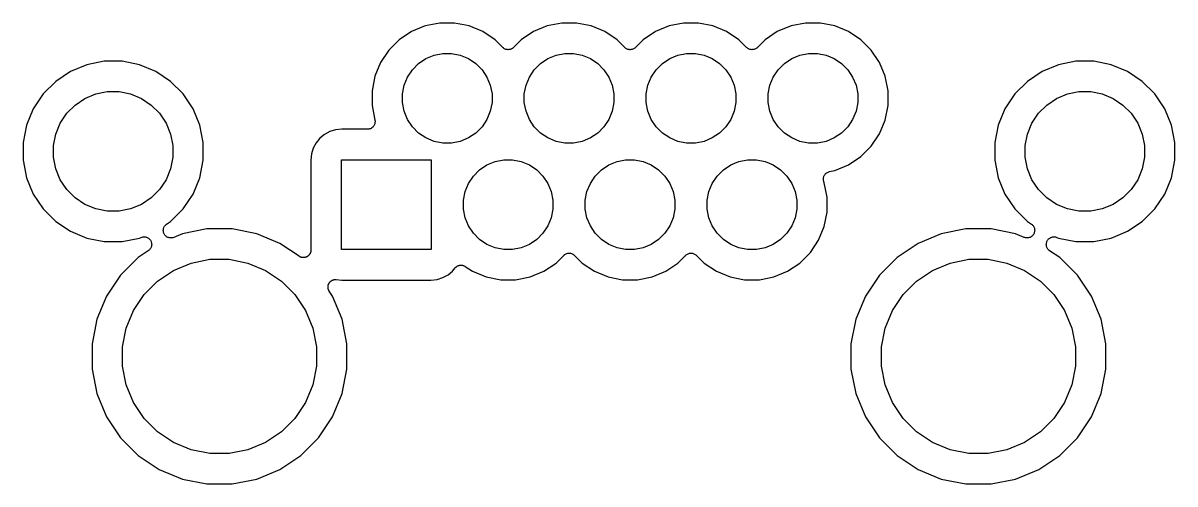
# Model space of a CAD drawing. Extents: x 1.72 to 9.76, y -6.3 to -1.2.
# Drawn here: x 7.494 to 8.253, y -3.399 to -3.096 of the extents above; entities that cross this region are included whole.
import ezdxf

# ---------------------------------------------------------------- set-up
doc = ezdxf.new("R2010")
doc.units = 0
doc.header["$MEASUREMENT"] = 0
doc.layers.add('BLACK', color=7, linetype='CONTINUOUS')

msp = doc.modelspace()

# ---------------------------------------------------------------- linework, layer by layer
at = {"layer": 'BLACK', "linetype": 'CONTINUOUS'}
for p, q in [((7.76868, -3.09559), (7.75911, -3.0975)), ((7.77844, -3.09559), (7.76868, -3.09559)), ((7.788, -3.0975), (7.77844, -3.09559)), ((7.84899, -3.09559), (7.83943, -3.0975)), ((7.85875, -3.09559), (7.84899, -3.09559)), ((7.86832, -3.0975), (7.85875, -3.09559)), ((7.92931, -3.09559), (7.91974, -3.0975)), ((7.93907, -3.09559), (7.92931, -3.09559)), ((7.94863, -3.0975), (7.93907, -3.09559)), ((8.00962, -3.09559), (8.00006, -3.0975)), ((8.01938, -3.09559), (8.00962, -3.09559)), ((8.02895, -3.0975), (8.01938, -3.09559)), ((7.7501, -3.10123), (7.74199, -3.10665)), ((7.75911, -3.0975), (7.7501, -3.10123)), ((7.79702, -3.10123), (7.788, -3.0975)), ((7.80513, -3.10665), (7.79702, -3.10123)), ((7.83041, -3.10123), (7.8223, -3.10665)), ((7.83943, -3.0975), (7.83041, -3.10123)), ((7.87733, -3.10123), (7.86832, -3.0975)), ((7.88544, -3.10665), (7.87733, -3.10123)), ((7.91073, -3.10123), (7.90262, -3.10665)), ((7.91974, -3.0975), (7.91073, -3.10123)), ((7.95765, -3.10123), (7.94863, -3.0975)), ((7.96576, -3.10665), (7.95765, -3.10123)), ((7.99104, -3.10123), (7.98293, -3.10665)), ((8.00006, -3.0975), (7.99104, -3.10123)), ((8.03796, -3.10123), (8.02895, -3.0975)), ((8.04607, -3.10665), (8.03796, -3.10123)), ((7.74199, -3.10665), (7.73509, -3.11355)), ((7.81018, -3.1117), (7.80513, -3.10665)), ((7.8223, -3.10665), (7.81725, -3.1117)), ((7.89049, -3.1117), (7.88544, -3.10665)), ((7.90262, -3.10665), (7.89757, -3.1117)), ((7.97081, -3.1117), (7.96576, -3.10665)), ((7.98293, -3.10665), (7.97788, -3.1117)), ((8.05297, -3.11355), (8.04607, -3.10665)), ((7.73509, -3.11355), (7.72967, -3.12166)), ((7.75473, -3.12219), (7.75957, -3.11895)), ((7.75957, -3.11895), (7.76494, -3.11673)), ((7.76494, -3.11673), (7.77065, -3.11559)), ((7.77065, -3.11559), (7.77647, -3.11559)), ((7.77647, -3.11559), (7.78217, -3.11673)), ((7.78217, -3.11673), (7.78754, -3.11895)), ((7.78754, -3.11895), (7.79238, -3.12219)), ((7.81054, -3.112), (7.81018, -3.1117)), ((7.8109, -3.1123), (7.81054, -3.112)), ((7.81092, -3.11231), (7.8109, -3.1123)), ((7.81093, -3.11232), (7.81092, -3.11231)), ((7.81135, -3.11254), (7.81093, -3.11232)), ((7.81176, -3.11277), (7.81135, -3.11254)), ((7.81178, -3.11277), (7.81176, -3.11277)), ((7.81179, -3.11278), (7.81178, -3.11277)), ((7.81224, -3.11292), (7.81179, -3.11278)), ((7.81269, -3.11306), (7.81224, -3.11292)), ((7.81271, -3.11306), (7.81269, -3.11306)), ((7.81273, -3.11307), (7.81271, -3.11306)), ((7.81319, -3.11311), (7.81273, -3.11307)), ((7.81366, -3.11316), (7.81319, -3.11311)), ((7.81368, -3.11316), (7.81366, -3.11316)), ((7.8137, -3.11317), (7.81368, -3.11316)), ((7.81416, -3.11312), (7.8137, -3.11317)), ((7.81463, -3.11308), (7.81416, -3.11312)), ((7.81465, -3.11307), (7.81463, -3.11308)), ((7.81467, -3.11307), (7.81465, -3.11307)), ((7.81512, -3.11294), (7.81467, -3.11307)), ((7.81557, -3.11281), (7.81512, -3.11294)), ((7.81559, -3.1128), (7.81557, -3.11281)), ((7.8156, -3.11279), (7.81559, -3.1128)), ((7.81602, -3.11258), (7.8156, -3.11279)), ((7.81644, -3.11236), (7.81602, -3.11258)), ((7.81645, -3.11235), (7.81644, -3.11236)), ((7.81647, -3.11234), (7.81645, -3.11235)), ((7.81683, -3.11205), (7.81647, -3.11234)), ((7.8172, -3.11175), (7.81683, -3.11205)), ((7.81723, -3.11173), (7.8172, -3.11175)), ((7.81725, -3.1117), (7.81723, -3.11172)), ((7.81723, -3.11172), (7.81723, -3.11173)), ((7.81723, -3.11173), (7.81723, -3.11173)), ((7.83505, -3.12219), (7.83989, -3.11895)), ((7.83989, -3.11895), (7.84526, -3.11673)), ((7.84526, -3.11673), (7.85096, -3.11559)), ((7.85096, -3.11559), (7.85678, -3.11559)), ((7.85678, -3.11559), (7.86249, -3.11673)), ((7.86249, -3.11673), (7.86786, -3.11895)), ((7.86786, -3.11895), (7.8727, -3.12219)), ((7.89086, -3.112), (7.89049, -3.1117)), ((7.89122, -3.1123), (7.89086, -3.112)), ((7.89123, -3.11231), (7.89122, -3.1123)), ((7.89125, -3.11232), (7.89123, -3.11231)), ((7.89166, -3.11254), (7.89125, -3.11232)), ((7.89208, -3.11277), (7.89166, -3.11254)), ((7.89209, -3.11277), (7.89208, -3.11277)), ((7.89211, -3.11278), (7.89209, -3.11277)), ((7.89256, -3.11292), (7.89211, -3.11278)), ((7.89301, -3.11306), (7.89256, -3.11292)), ((7.89302, -3.11306), (7.89301, -3.11306)), ((7.89304, -3.11307), (7.89302, -3.11306)), ((7.89351, -3.11311), (7.89304, -3.11307)), ((7.89398, -3.11316), (7.89351, -3.11311)), ((7.894, -3.11316), (7.89398, -3.11316)), ((7.89401, -3.11317), (7.894, -3.11316)), ((7.89448, -3.11312), (7.89401, -3.11317)), ((7.89495, -3.11308), (7.89448, -3.11312)), ((7.89497, -3.11307), (7.89495, -3.11308)), ((7.89498, -3.11307), (7.89497, -3.11307)), ((7.89543, -3.11294), (7.89498, -3.11307)), ((7.89589, -3.11281), (7.89543, -3.11294)), ((7.8959, -3.1128), (7.89589, -3.11281)), ((7.89592, -3.11279), (7.8959, -3.1128)), ((7.89633, -3.11258), (7.89592, -3.11279)), ((7.89675, -3.11236), (7.89633, -3.11258)), ((7.89677, -3.11235), (7.89675, -3.11236)), ((7.89678, -3.11234), (7.89677, -3.11235)), ((7.89715, -3.11205), (7.89678, -3.11234)), ((7.89752, -3.11175), (7.89715, -3.11205)), ((7.89754, -3.11173), (7.89752, -3.11175)), ((7.89757, -3.1117), (7.89754, -3.11172)), ((7.89754, -3.11172), (7.89754, -3.11173)), ((7.89754, -3.11173), (7.89754, -3.11173)), ((7.91536, -3.12219), (7.9202, -3.11895)), ((7.9202, -3.11895), (7.92557, -3.11673)), ((7.92557, -3.11673), (7.93128, -3.11559)), ((7.93128, -3.11559), (7.9371, -3.11559)), ((7.9371, -3.11559), (7.9428, -3.11673)), ((7.9428, -3.11673), (7.94817, -3.11895)), ((7.94817, -3.11895), (7.95301, -3.12219)), ((7.97117, -3.112), (7.97081, -3.1117)), ((7.97153, -3.1123), (7.97117, -3.112)), ((7.97155, -3.11231), (7.97153, -3.1123)), ((7.97156, -3.11232), (7.97155, -3.11231)), ((7.97198, -3.11254), (7.97156, -3.11232)), ((7.97239, -3.11277), (7.97198, -3.11254)), ((7.97241, -3.11277), (7.97239, -3.11277)), ((7.97242, -3.11278), (7.97241, -3.11277)), ((7.97287, -3.11292), (7.97242, -3.11278)), ((7.97332, -3.11306), (7.97287, -3.11292)), ((7.97334, -3.11306), (7.97332, -3.11306)), ((7.97336, -3.11307), (7.97334, -3.11306)), ((7.97382, -3.11311), (7.97336, -3.11307)), ((7.97429, -3.11316), (7.97382, -3.11311)), ((7.97431, -3.11316), (7.97429, -3.11316)), ((7.97433, -3.11317), (7.97431, -3.11316)), ((7.97479, -3.11312), (7.97433, -3.11317)), ((7.97526, -3.11308), (7.97479, -3.11312)), ((7.97528, -3.11307), (7.97526, -3.11308)), ((7.9753, -3.11307), (7.97528, -3.11307)), ((7.97575, -3.11294), (7.9753, -3.11307)), ((7.9762, -3.11281), (7.97575, -3.11294)), ((7.97622, -3.1128), (7.9762, -3.11281)), ((7.97623, -3.11279), (7.97622, -3.1128)), ((7.97665, -3.11258), (7.97623, -3.11279)), ((7.97707, -3.11236), (7.97665, -3.11258)), ((7.97708, -3.11235), (7.97707, -3.11236)), ((7.9771, -3.11234), (7.97708, -3.11235)), ((7.97746, -3.11205), (7.9771, -3.11234)), ((7.97783, -3.11175), (7.97746, -3.11205)), ((7.97785, -3.11173), (7.97783, -3.11175)), ((7.97786, -3.11173), (7.97785, -3.11173)), ((7.97788, -3.1117), (7.97786, -3.11172)), ((7.97786, -3.11172), (7.97786, -3.11173)), ((7.99568, -3.12219), (8.00052, -3.11895)), ((8.00052, -3.11895), (8.00589, -3.11673)), ((8.00589, -3.11673), (8.01159, -3.11559)), ((8.01159, -3.11559), (8.01741, -3.11559)), ((8.01741, -3.11559), (8.02312, -3.11673)), ((8.02312, -3.11673), (8.02849, -3.11895)), ((8.02849, -3.11895), (8.03333, -3.12219)), ((8.05839, -3.12166), (8.05297, -3.11355)), ((7.53616, -3.12307), (7.52536, -3.12755)), ((7.54763, -3.12079), (7.53616, -3.12307)), ((7.55933, -3.12079), (7.54763, -3.12079)), ((7.5708, -3.12307), (7.55933, -3.12079)), ((7.5816, -3.12755), (7.5708, -3.12307)), ((7.72967, -3.12166), (7.72593, -3.13067)), ((7.74739, -3.13113), (7.75062, -3.1263)), ((7.75062, -3.1263), (7.75473, -3.12219)), ((7.79238, -3.12219), (7.79649, -3.1263)), ((7.79649, -3.1263), (7.79972, -3.13113)), ((7.82771, -3.13113), (7.83094, -3.1263)), ((7.83094, -3.1263), (7.83505, -3.12219)), ((7.8727, -3.12219), (7.87681, -3.1263)), ((7.87681, -3.1263), (7.88004, -3.13113)), ((7.90802, -3.13113), (7.91125, -3.1263)), ((7.91125, -3.1263), (7.91536, -3.12219)), ((7.95301, -3.12219), (7.95712, -3.1263)), ((7.95712, -3.1263), (7.96035, -3.13113)), ((7.98834, -3.13113), (7.99157, -3.1263)), ((7.99157, -3.1263), (7.99568, -3.12219)), ((8.03333, -3.12219), (8.03744, -3.1263)), ((8.03744, -3.1263), (8.04067, -3.13113)), ((8.06213, -3.13067), (8.05839, -3.12166)), ((8.17632, -3.12307), (8.16551, -3.12755)), ((8.18779, -3.12079), (8.17632, -3.12307)), ((8.19948, -3.12079), (8.18779, -3.12079)), ((8.21095, -3.12307), (8.19948, -3.12079)), ((8.22176, -3.12755), (8.21095, -3.12307)), ((7.51563, -3.13404), (7.50736, -3.14231)), ((7.52536, -3.12755), (7.51563, -3.13404)), ((7.59132, -3.13404), (7.5816, -3.12755)), ((7.59959, -3.14231), (7.59132, -3.13404)), ((7.72593, -3.13067), (7.72403, -3.14024)), ((7.74516, -3.13651), (7.74739, -3.13113)), ((7.79972, -3.13113), (7.80195, -3.13651)), ((7.82548, -3.13651), (7.82771, -3.13113)), ((7.88004, -3.13113), (7.88227, -3.13651)), ((7.90579, -3.13651), (7.90802, -3.13113)), ((7.96035, -3.13113), (7.96258, -3.13651)), ((7.98611, -3.13651), (7.98834, -3.13113)), ((8.04067, -3.13113), (8.0429, -3.13651)), ((8.06403, -3.14024), (8.06213, -3.13067)), ((8.15579, -3.13404), (8.14752, -3.14231)), ((8.16551, -3.12755), (8.15579, -3.13404)), ((8.23148, -3.13404), (8.22176, -3.12755)), ((8.23975, -3.14231), (8.23148, -3.13404)), ((7.54199, -3.1423), (7.5496, -3.14079)), ((7.5496, -3.14079), (7.55736, -3.14079)), ((7.55736, -3.14079), (7.56496, -3.1423)), ((7.72403, -3.14024), (7.72403, -3.15)), ((7.74403, -3.14221), (7.74516, -3.13651)), ((7.80195, -3.13651), (7.80309, -3.14221)), ((7.82434, -3.14221), (7.82548, -3.13651)), ((7.88227, -3.13651), (7.8834, -3.14221)), ((7.90466, -3.14221), (7.90579, -3.13651)), ((7.96258, -3.13651), (7.96371, -3.14221)), ((7.98497, -3.14221), (7.98611, -3.13651)), ((8.0429, -3.13651), (8.04403, -3.14221)), ((8.06403, -3.15), (8.06403, -3.14024)), ((8.18215, -3.1423), (8.18976, -3.14079)), ((8.18976, -3.14079), (8.19751, -3.14079)), ((8.19751, -3.14079), (8.20512, -3.1423)), ((7.50736, -3.14231), (7.50087, -3.15204)), ((7.52838, -3.14958), (7.53483, -3.14527)), ((7.53483, -3.14527), (7.54199, -3.1423)), ((7.56496, -3.1423), (7.57213, -3.14527)), ((7.57213, -3.14527), (7.57858, -3.14958)), ((7.60609, -3.15204), (7.59959, -3.14231)), ((7.74403, -3.14803), (7.74403, -3.14221)), ((7.74516, -3.15373), (7.74403, -3.14803)), ((7.80309, -3.14803), (7.80195, -3.15373)), ((7.80309, -3.14221), (7.80309, -3.14803)), ((7.82434, -3.14803), (7.82434, -3.14221)), ((7.82548, -3.15373), (7.82434, -3.14803)), ((7.8834, -3.14803), (7.88227, -3.15373)), ((7.8834, -3.14221), (7.8834, -3.14803)), ((7.90466, -3.14803), (7.90466, -3.14221)), ((7.90579, -3.15373), (7.90466, -3.14803)), ((7.96371, -3.14803), (7.96258, -3.15373)), ((7.96371, -3.14221), (7.96371, -3.14803)), ((7.98497, -3.14803), (7.98497, -3.14221)), ((7.98611, -3.15373), (7.98497, -3.14803)), ((8.04403, -3.14803), (8.0429, -3.15373)), ((8.04403, -3.14221), (8.04403, -3.14803)), ((8.14752, -3.14231), (8.14102, -3.15204)), ((8.16854, -3.14958), (8.17499, -3.14527)), ((8.17499, -3.14527), (8.18215, -3.1423)), ((8.20512, -3.1423), (8.21228, -3.14527)), ((8.21228, -3.14527), (8.21873, -3.14958)), ((8.24625, -3.15204), (8.23975, -3.14231)), ((7.50087, -3.15204), (7.49639, -3.16284)), ((7.51859, -3.16151), (7.5229, -3.15506)), ((7.5229, -3.15506), (7.52838, -3.14958)), ((7.57858, -3.14958), (7.58406, -3.15506)), ((7.58406, -3.15506), (7.58837, -3.16151)), ((7.61057, -3.16284), (7.60609, -3.15204)), ((7.72403, -3.15), (7.72593, -3.15958)), ((7.74739, -3.15911), (7.74516, -3.15373)), ((7.80195, -3.15373), (7.79972, -3.15911)), ((7.82771, -3.15911), (7.82548, -3.15373)), ((7.88227, -3.15373), (7.88004, -3.15911)), ((7.90802, -3.15911), (7.90579, -3.15373)), ((7.96258, -3.15373), (7.96035, -3.15911)), ((7.98834, -3.15911), (7.98611, -3.15373)), ((8.0429, -3.15373), (8.04067, -3.15911)), ((8.06213, -3.15957), (8.06403, -3.15)), ((8.14102, -3.15204), (8.13655, -3.16284)), ((8.15875, -3.16151), (8.16306, -3.15506)), ((8.16306, -3.15506), (8.16854, -3.14958)), ((8.21873, -3.14958), (8.22422, -3.15506)), ((8.22422, -3.15506), (8.22853, -3.16151)), ((8.25072, -3.16284), (8.24625, -3.15204)), ((7.49639, -3.16284), (7.49411, -3.17431)), ((7.51562, -3.16868), (7.51859, -3.16151)), ((7.58837, -3.16151), (7.59134, -3.16868)), ((7.61285, -3.17431), (7.61057, -3.16284)), ((7.72417, -3.16442), (7.7238, -3.16472)), ((7.72453, -3.16412), (7.72417, -3.16442)), ((7.72454, -3.16411), (7.72453, -3.16412)), ((7.72455, -3.1641), (7.72454, -3.16411)), ((7.72486, -3.16373), (7.72455, -3.1641)), ((7.72516, -3.16337), (7.72486, -3.16373)), ((7.72517, -3.16336), (7.72516, -3.16337)), ((7.72518, -3.16335), (7.72517, -3.16336)), ((7.7254, -3.16293), (7.72518, -3.16335)), ((7.72563, -3.16252), (7.7254, -3.16293)), ((7.72564, -3.16249), (7.72563, -3.1625)), ((7.72563, -3.1625), (7.72563, -3.16252)), ((7.72578, -3.16204), (7.72564, -3.16249)), ((7.72592, -3.16159), (7.72578, -3.16204)), ((7.72593, -3.16156), (7.72592, -3.16157)), ((7.72592, -3.16157), (7.72592, -3.16159)), ((7.72593, -3.15958), (7.72594, -3.15961)), ((7.72598, -3.16109), (7.72593, -3.16156)), ((7.72594, -3.15961), (7.72594, -3.15961)), ((7.72594, -3.15961), (7.72594, -3.15962)), ((7.72594, -3.15962), (7.72595, -3.15964)), ((7.72595, -3.15964), (7.72599, -3.16012)), ((7.72603, -3.16062), (7.72598, -3.16109)), ((7.72599, -3.16012), (7.72603, -3.16059)), ((7.72603, -3.16059), (7.72603, -3.1606)), ((7.72603, -3.1606), (7.72603, -3.16062)), ((7.75062, -3.16394), (7.74739, -3.15911)), ((7.75473, -3.16806), (7.75062, -3.16394)), ((7.79649, -3.16394), (7.79238, -3.16806)), ((7.79972, -3.15911), (7.79649, -3.16394)), ((7.83094, -3.16394), (7.82771, -3.15911)), ((7.83505, -3.16806), (7.83094, -3.16394)), ((7.87681, -3.16394), (7.8727, -3.16806)), ((7.88004, -3.15911), (7.87681, -3.16394)), ((7.91125, -3.16394), (7.90802, -3.15911)), ((7.91536, -3.16806), (7.91125, -3.16394)), ((7.95712, -3.16394), (7.95301, -3.16806)), ((7.96035, -3.15911), (7.95712, -3.16394)), ((7.99157, -3.16394), (7.98834, -3.15911)), ((7.99568, -3.16806), (7.99157, -3.16394)), ((8.03744, -3.16394), (8.03333, -3.16806)), ((8.04067, -3.15911), (8.03744, -3.16394)), ((8.05839, -3.16858), (8.06213, -3.15957)), ((8.13655, -3.16284), (8.13427, -3.17431)), ((8.15578, -3.16868), (8.15875, -3.16151)), ((8.22853, -3.16151), (8.23149, -3.16868)), ((8.25301, -3.17431), (8.25072, -3.16284)), ((7.51411, -3.17628), (7.51562, -3.16868)), ((7.59134, -3.16868), (7.59285, -3.17628)), ((7.68966, -3.17146), (7.68716, -3.17451)), ((7.69271, -3.16896), (7.68966, -3.17146)), ((7.69618, -3.16711), (7.69271, -3.16896)), ((7.69995, -3.16596), (7.69618, -3.16711)), ((7.70412, -3.16555), (7.69995, -3.16596)), ((7.72103, -3.16555), (7.70412, -3.16555)), ((7.7215, -3.16551), (7.72103, -3.16555)), ((7.72197, -3.16546), (7.7215, -3.16551)), ((7.72199, -3.16546), (7.72197, -3.16546)), ((7.722, -3.16546), (7.72199, -3.16546)), ((7.72246, -3.16532), (7.722, -3.16546)), ((7.72291, -3.16519), (7.72246, -3.16532)), ((7.72292, -3.16518), (7.72291, -3.16519)), ((7.72294, -3.16517), (7.72292, -3.16518)), ((7.72336, -3.16495), (7.72294, -3.16517)), ((7.72377, -3.16473), (7.72336, -3.16495)), ((7.72378, -3.16472), (7.72377, -3.16473)), ((7.7238, -3.16472), (7.72378, -3.16472)), ((7.75957, -3.17129), (7.75473, -3.16806)), ((7.76494, -3.17351), (7.75957, -3.17129)), ((7.78754, -3.17129), (7.78217, -3.17351)), ((7.79238, -3.16806), (7.78754, -3.17129)), ((7.83989, -3.17129), (7.83505, -3.16806)), ((7.84526, -3.17351), (7.83989, -3.17129)), ((7.86786, -3.17129), (7.86249, -3.17351)), ((7.8727, -3.16806), (7.86786, -3.17129)), ((7.9202, -3.17129), (7.91536, -3.16806)), ((7.92557, -3.17351), (7.9202, -3.17129)), ((7.94817, -3.17129), (7.9428, -3.17351)), ((7.95301, -3.16806), (7.94817, -3.17129)), ((8.00052, -3.17129), (7.99568, -3.16806)), ((8.00589, -3.17351), (8.00052, -3.17129)), ((8.02849, -3.17129), (8.02312, -3.17351)), ((8.03333, -3.16806), (8.02849, -3.17129)), ((8.05297, -3.17669), (8.05839, -3.16858)), ((8.15427, -3.17628), (8.15578, -3.16868)), ((8.23149, -3.16868), (8.23301, -3.17628)), ((7.49411, -3.17431), (7.49411, -3.18601)), ((7.51411, -3.18404), (7.51411, -3.17628)), ((7.59285, -3.17628), (7.59285, -3.18404)), ((7.61285, -3.18601), (7.61285, -3.17431)), ((7.68531, -3.17798), (7.68416, -3.18175)), ((7.68716, -3.17451), (7.68531, -3.17798)), ((7.77065, -3.17465), (7.76494, -3.17351)), ((7.77647, -3.17465), (7.77065, -3.17465)), ((7.78217, -3.17351), (7.77647, -3.17465)), ((7.85096, -3.17465), (7.84526, -3.17351)), ((7.85678, -3.17465), (7.85096, -3.17465)), ((7.86249, -3.17351), (7.85678, -3.17465)), ((7.93128, -3.17465), (7.92557, -3.17351)), ((7.9371, -3.17465), (7.93128, -3.17465)), ((7.9428, -3.17351), (7.9371, -3.17465)), ((8.01159, -3.17465), (8.00589, -3.17351)), ((8.01741, -3.17465), (8.01159, -3.17465)), ((8.02312, -3.17351), (8.01741, -3.17465)), ((8.04607, -3.18359), (8.05297, -3.17669)), ((8.13427, -3.17431), (8.13427, -3.18601)), ((8.15427, -3.18404), (8.15427, -3.17628)), ((8.23301, -3.17628), (8.23301, -3.18404)), ((8.25301, -3.18601), (8.25301, -3.17431)), ((7.49411, -3.18601), (7.49639, -3.19748)), ((7.51562, -3.19164), (7.51411, -3.18404)), ((7.59285, -3.18404), (7.59134, -3.19164)), ((7.61057, -3.19748), (7.61285, -3.18601)), ((7.68416, -3.18175), (7.68375, -3.18592)), ((7.68375, -3.18592), (7.68375, -3.24448)), ((7.70387, -3.24473), (7.70387, -3.18567)), ((7.70387, -3.18567), (7.76293, -3.18567)), ((7.76293, -3.18567), (7.76293, -3.24473)), ((7.79973, -3.18903), (7.8051, -3.18681)), ((7.8051, -3.18681), (7.81081, -3.18567)), ((7.81081, -3.18567), (7.81662, -3.18567)), ((7.81662, -3.18567), (7.82233, -3.18681)), ((7.82233, -3.18681), (7.8277, -3.18903)), ((7.88004, -3.18903), (7.88542, -3.18681)), ((7.88542, -3.18681), (7.89112, -3.18567)), ((7.89112, -3.18567), (7.89694, -3.18567)), ((7.89694, -3.18567), (7.90264, -3.18681)), ((7.90264, -3.18681), (7.90802, -3.18903)), ((7.96036, -3.18903), (7.96573, -3.18681)), ((7.96573, -3.18681), (7.97144, -3.18567)), ((7.97144, -3.18567), (7.97725, -3.18567)), ((7.97725, -3.18567), (7.98296, -3.18681)), ((7.98296, -3.18681), (7.98833, -3.18903)), ((8.03796, -3.18901), (8.04607, -3.18359)), ((8.13427, -3.18601), (8.13655, -3.19748)), ((8.15578, -3.19164), (8.15427, -3.18404)), ((8.23301, -3.18404), (8.23149, -3.19164)), ((8.25072, -3.19748), (8.25301, -3.18601)), ((7.51859, -3.19881), (7.51562, -3.19164)), ((7.59134, -3.19164), (7.58837, -3.19881)), ((7.79078, -3.19638), (7.79489, -3.19226)), ((7.79489, -3.19226), (7.79973, -3.18903)), ((7.8277, -3.18903), (7.83254, -3.19226)), ((7.83254, -3.19226), (7.83665, -3.19638)), ((7.87109, -3.19638), (7.87521, -3.19226)), ((7.87521, -3.19226), (7.88004, -3.18903)), ((7.90802, -3.18903), (7.91285, -3.19226)), ((7.91285, -3.19226), (7.91697, -3.19638)), ((7.95141, -3.19638), (7.95552, -3.19226)), ((7.95552, -3.19226), (7.96036, -3.18903)), ((7.98833, -3.18903), (7.99317, -3.19226)), ((7.99317, -3.19226), (7.99728, -3.19638)), ((8.02256, -3.19517), (8.02286, -3.19481)), ((8.02286, -3.19481), (8.02287, -3.1948)), ((8.02287, -3.1948), (8.02288, -3.19479)), ((8.02288, -3.19479), (8.02325, -3.19449)), ((8.02325, -3.19449), (8.02362, -3.19419)), ((8.02362, -3.19419), (8.02363, -3.19418)), ((8.02363, -3.19418), (8.02364, -3.19417)), ((8.02364, -3.19417), (8.02406, -3.19395)), ((8.02406, -3.19395), (8.02448, -3.19373)), ((8.02448, -3.19373), (8.02449, -3.19373)), ((8.02449, -3.19373), (8.02451, -3.19372)), ((8.02451, -3.19372), (8.02496, -3.19359)), ((8.02496, -3.19359), (8.02541, -3.19345)), ((8.02541, -3.19345), (8.02895, -3.19275)), ((8.02895, -3.19275), (8.03796, -3.18901)), ((8.15875, -3.19881), (8.15578, -3.19164)), ((8.23149, -3.19164), (8.22853, -3.19881)), ((7.49639, -3.19748), (7.50087, -3.20828)), ((7.5229, -3.20526), (7.51859, -3.19881)), ((7.58837, -3.19881), (7.58406, -3.20526)), ((7.60609, -3.20828), (7.61057, -3.19748)), ((7.78532, -3.20659), (7.78755, -3.20121)), ((7.78755, -3.20121), (7.79078, -3.19638)), ((7.83665, -3.19638), (7.83988, -3.20121)), ((7.83988, -3.20121), (7.84211, -3.20659)), ((7.86564, -3.20659), (7.86786, -3.20121)), ((7.86786, -3.20121), (7.87109, -3.19638)), ((7.91697, -3.19638), (7.9202, -3.20121)), ((7.9202, -3.20121), (7.92242, -3.20659)), ((7.94595, -3.20659), (7.94818, -3.20121)), ((7.94818, -3.20121), (7.95141, -3.19638)), ((7.99728, -3.19638), (8.00051, -3.20121)), ((8.00051, -3.20121), (8.00274, -3.20659)), ((8.02139, -3.19829), (8.02144, -3.19782)), ((8.02139, -3.19831), (8.02139, -3.19829)), ((8.02139, -3.19832), (8.02139, -3.19831)), ((8.02143, -3.19879), (8.02139, -3.19832)), ((8.02147, -3.19926), (8.02143, -3.19879)), ((8.02144, -3.19782), (8.02149, -3.19735)), ((8.02147, -3.19928), (8.02147, -3.19926)), ((8.02148, -3.19929), (8.02147, -3.19928)), ((8.02161, -3.19974), (8.02148, -3.19929)), ((8.02149, -3.19732), (8.02164, -3.19687)), ((8.02149, -3.19734), (8.02149, -3.19732)), ((8.02149, -3.19735), (8.02149, -3.19734)), ((8.02174, -3.2002), (8.02161, -3.19974)), ((8.02164, -3.19687), (8.02178, -3.19642)), ((8.02175, -3.20023), (8.02174, -3.2002)), ((8.02177, -3.20027), (8.02175, -3.20023)), ((8.02175, -3.20023), (8.02175, -3.20023)), ((8.02175, -3.20023), (8.02175, -3.20023)), ((8.02197, -3.20075), (8.02177, -3.20027)), ((8.02178, -3.19641), (8.02179, -3.19639)), ((8.02178, -3.19642), (8.02178, -3.19641)), ((8.02179, -3.19639), (8.02201, -3.19598)), ((8.02387, -3.21032), (8.02197, -3.20075)), ((8.02201, -3.19598), (8.02224, -3.19556)), ((8.02224, -3.19556), (8.02225, -3.19555)), ((8.02225, -3.19555), (8.02226, -3.19554)), ((8.02226, -3.19554), (8.02256, -3.19517)), ((8.13655, -3.19748), (8.14102, -3.20828)), ((8.16306, -3.20526), (8.15875, -3.19881)), ((8.22853, -3.19881), (8.22422, -3.20526)), ((8.24625, -3.20828), (8.25072, -3.19748)), ((7.50087, -3.20828), (7.50736, -3.21801)), ((7.52838, -3.21074), (7.5229, -3.20526)), ((7.58406, -3.20526), (7.57858, -3.21074)), ((7.59959, -3.21801), (7.60609, -3.20828)), ((7.78419, -3.21229), (7.78532, -3.20659)), ((7.84211, -3.20659), (7.84324, -3.21229)), ((7.8645, -3.21229), (7.86564, -3.20659)), ((7.92242, -3.20659), (7.92356, -3.21229)), ((7.94482, -3.21229), (7.94595, -3.20659)), ((8.00274, -3.20659), (8.00387, -3.21229)), ((8.14102, -3.20828), (8.14752, -3.21801)), ((8.16854, -3.21074), (8.16306, -3.20526)), ((8.22422, -3.20526), (8.21873, -3.21074)), ((8.23975, -3.21801), (8.24625, -3.20828)), ((7.53483, -3.21505), (7.52838, -3.21074)), ((7.54199, -3.21802), (7.53483, -3.21505)), ((7.57213, -3.21505), (7.56496, -3.21802)), ((7.57858, -3.21074), (7.57213, -3.21505)), ((7.78419, -3.21811), (7.78419, -3.21229)), ((7.84324, -3.21229), (7.84324, -3.21811)), ((7.8645, -3.21811), (7.8645, -3.21229)), ((7.92356, -3.21229), (7.92356, -3.21811)), ((7.94482, -3.21811), (7.94482, -3.21229)), ((8.00387, -3.21229), (8.00387, -3.21811)), ((8.02387, -3.22008), (8.02387, -3.21032)), ((8.17499, -3.21505), (8.16854, -3.21074)), ((8.18215, -3.21802), (8.17499, -3.21505)), ((8.21228, -3.21505), (8.20512, -3.21802)), ((8.21873, -3.21074), (8.21228, -3.21505)), ((7.50736, -3.21801), (7.51563, -3.22628)), ((7.5496, -3.21953), (7.54199, -3.21802)), ((7.55736, -3.21953), (7.5496, -3.21953)), ((7.56496, -3.21802), (7.55736, -3.21953)), ((7.59132, -3.22628), (7.59959, -3.21801)), ((7.78532, -3.22381), (7.78419, -3.21811)), ((7.78755, -3.22919), (7.78532, -3.22381)), ((7.84211, -3.22381), (7.83988, -3.22919)), ((7.84324, -3.21811), (7.84211, -3.22381)), ((7.86564, -3.22381), (7.8645, -3.21811)), ((7.86786, -3.22919), (7.86564, -3.22381)), ((7.92242, -3.22381), (7.9202, -3.22919)), ((7.92356, -3.21811), (7.92242, -3.22381)), ((7.94595, -3.22381), (7.94482, -3.21811)), ((7.94818, -3.22919), (7.94595, -3.22381)), ((8.00274, -3.22381), (8.00051, -3.22919)), ((8.00387, -3.21811), (8.00274, -3.22381)), ((8.02197, -3.22965), (8.02387, -3.22008)), ((8.14752, -3.21801), (8.15579, -3.22628)), ((8.18976, -3.21953), (8.18215, -3.21802)), ((8.19751, -3.21953), (8.18976, -3.21953)), ((8.20512, -3.21802), (8.19751, -3.21953)), ((8.23148, -3.22628), (8.23975, -3.21801)), ((7.51563, -3.22628), (7.52536, -3.23277)), ((7.52536, -3.23277), (7.53616, -3.23725)), ((7.58651, -3.23214), (7.58655, -3.23168)), ((7.58651, -3.23215), (7.58651, -3.23214)), ((7.58651, -3.23214), (7.58651, -3.23214)), ((7.58655, -3.23263), (7.58651, -3.23215)), ((7.58655, -3.23168), (7.58661, -3.23118)), ((7.5866, -3.23311), (7.58655, -3.23263)), ((7.58661, -3.23117), (7.58674, -3.23074)), ((7.58661, -3.23118), (7.58661, -3.23117)), ((7.58661, -3.23117), (7.58661, -3.23117)), ((7.58674, -3.23074), (7.58689, -3.23024)), ((7.58689, -3.23024), (7.58713, -3.22979)), ((7.58689, -3.23024), (7.58689, -3.23024)), ((7.58689, -3.23024), (7.58689, -3.23024)), ((7.58713, -3.22979), (7.58735, -3.22938)), ((7.58735, -3.22938), (7.58735, -3.22938)), ((7.58735, -3.22938), (7.58736, -3.22938)), ((7.58736, -3.22938), (7.58767, -3.22899)), ((7.58767, -3.22899), (7.58797, -3.22863)), ((7.58797, -3.22863), (7.58798, -3.22863)), ((7.58798, -3.22863), (7.58834, -3.22833)), ((7.58798, -3.22863), (7.58798, -3.22863)), ((7.58834, -3.22833), (7.58873, -3.22801)), ((7.58873, -3.22801), (7.59132, -3.22628)), ((7.61529, -3.23122), (7.59906, -3.23445)), ((7.63183, -3.23122), (7.61529, -3.23122)), ((7.64805, -3.23445), (7.63183, -3.23122)), ((7.79078, -3.23402), (7.78755, -3.22919)), ((7.83988, -3.22919), (7.83665, -3.23402)), ((7.87109, -3.23402), (7.86786, -3.22919)), ((7.9202, -3.22919), (7.91697, -3.23402)), ((7.95141, -3.23402), (7.94818, -3.22919)), ((8.00051, -3.22919), (7.99728, -3.23402)), ((8.01824, -3.23866), (8.02197, -3.22965)), ((8.11529, -3.23122), (8.09906, -3.23445)), ((8.13183, -3.23122), (8.11529, -3.23122)), ((8.14805, -3.23445), (8.13183, -3.23122)), ((8.15579, -3.22628), (8.15839, -3.22801)), ((8.15839, -3.22801), (8.15844, -3.22805)), ((8.15844, -3.22805), (8.15883, -3.22838)), ((8.15883, -3.22838), (8.15919, -3.22868)), ((8.15919, -3.22868), (8.15919, -3.22868)), ((8.15919, -3.22868), (8.15919, -3.22868)), ((8.15919, -3.22868), (8.15949, -3.22905)), ((8.15949, -3.22905), (8.1598, -3.22944)), ((8.1598, -3.22944), (8.1598, -3.22944)), ((8.1598, -3.22944), (8.1598, -3.22944)), ((8.1598, -3.22944), (8.16003, -3.22988)), ((8.16003, -3.22988), (8.16025, -3.2303)), ((8.16025, -3.2303), (8.16025, -3.23031)), ((8.16025, -3.23031), (8.16025, -3.23031)), ((8.16025, -3.23031), (8.16038, -3.23077)), ((8.16038, -3.23077), (8.16052, -3.23124)), ((8.16055, -3.23277), (8.1605, -3.23318)), ((8.16052, -3.23124), (8.16052, -3.23124)), ((8.16052, -3.23124), (8.16052, -3.23124)), ((8.16052, -3.23124), (8.16057, -3.23176)), ((8.16061, -3.23222), (8.16055, -3.23277)), ((8.16057, -3.23176), (8.16061, -3.23221)), ((8.16061, -3.23221), (8.16061, -3.23221)), ((8.16061, -3.23221), (8.16061, -3.23222)), ((8.21095, -3.23725), (8.22176, -3.23277)), ((8.22176, -3.23277), (8.23148, -3.22628)), ((7.53616, -3.23725), (7.54763, -3.23953)), ((7.54763, -3.23953), (7.55933, -3.23953)), ((7.55933, -3.23953), (7.5708, -3.23725)), ((7.5708, -3.23725), (7.57196, -3.23677)), ((7.57196, -3.23677), (7.57202, -3.23674)), ((7.57202, -3.23674), (7.57202, -3.23674)), ((7.57202, -3.23674), (7.57202, -3.23674)), ((7.57202, -3.23674), (7.57203, -3.23674)), ((7.57203, -3.23674), (7.5725, -3.2366)), ((7.5725, -3.2366), (7.57296, -3.23647)), ((7.57296, -3.23647), (7.57344, -3.23643)), ((7.57296, -3.23647), (7.57296, -3.23647)), ((7.57296, -3.23647), (7.57296, -3.23647)), ((7.57344, -3.23643), (7.57393, -3.23639)), ((7.57393, -3.23639), (7.57393, -3.23639)), ((7.57393, -3.23639), (7.57394, -3.23639)), ((7.57394, -3.23639), (7.57439, -3.23644)), ((7.57439, -3.23644), (7.5749, -3.23649)), ((7.5749, -3.23649), (7.5749, -3.23649)), ((7.5749, -3.23649), (7.57491, -3.23649)), ((7.57491, -3.23649), (7.57533, -3.23663)), ((7.57533, -3.23663), (7.57583, -3.23679)), ((7.57583, -3.23679), (7.57583, -3.23679)), ((7.57583, -3.23679), (7.57584, -3.23679)), ((7.57584, -3.23679), (7.57624, -3.23701)), ((7.57624, -3.23701), (7.57669, -3.23725)), ((7.57669, -3.23725), (7.57669, -3.23725)), ((7.57669, -3.23725), (7.57669, -3.23726)), ((7.57669, -3.23726), (7.57706, -3.23756)), ((7.57706, -3.23756), (7.57744, -3.23788)), ((7.57744, -3.23788), (7.57744, -3.23788)), ((7.57744, -3.23788), (7.57744, -3.23788)), ((7.57744, -3.23788), (7.57772, -3.23822)), ((7.57772, -3.23822), (7.57805, -3.23864)), ((7.57805, -3.23864), (7.57805, -3.23864)), ((7.57805, -3.23864), (7.57805, -3.23864)), ((7.57805, -3.23864), (7.57826, -3.23903)), ((7.57826, -3.23903), (7.57851, -3.2395)), ((7.57851, -3.2395), (7.57851, -3.2395)), ((7.57851, -3.2395), (7.57851, -3.2395)), ((7.57851, -3.2395), (7.57863, -3.23993)), ((7.57863, -3.23993), (7.57878, -3.24044)), ((7.57878, -3.24044), (7.57878, -3.24044)), ((7.57878, -3.24044), (7.57878, -3.24044)), ((7.57878, -3.24044), (7.57883, -3.24089)), ((7.5866, -3.23312), (7.5866, -3.23311)), ((7.58673, -3.23358), (7.5866, -3.23312)), ((7.5866, -3.23312), (7.5866, -3.23312)), ((7.58687, -3.23405), (7.58673, -3.23358)), ((7.58688, -3.23405), (7.58687, -3.23405)), ((7.58687, -3.23405), (7.58687, -3.23405)), ((7.5871, -3.23449), (7.58688, -3.23405)), ((7.58733, -3.23491), (7.5871, -3.23449)), ((7.58733, -3.23492), (7.58733, -3.23491)), ((7.58763, -3.23529), (7.58733, -3.23492)), ((7.58733, -3.23492), (7.58733, -3.23492)), ((7.58794, -3.23567), (7.58763, -3.23529)), ((7.58794, -3.23568), (7.58794, -3.23567)), ((7.58794, -3.23567), (7.58794, -3.23567)), ((7.5883, -3.23598), (7.58794, -3.23568)), ((7.58869, -3.2363), (7.5883, -3.23598)), ((7.58912, -3.23653), (7.58869, -3.2363)), ((7.58869, -3.2363), (7.58869, -3.2363)), ((7.58869, -3.2363), (7.58869, -3.2363)), ((7.58954, -3.23677), (7.58912, -3.23653)), ((7.58955, -3.23677), (7.58954, -3.23677)), ((7.59002, -3.23692), (7.58955, -3.23677)), ((7.58955, -3.23677), (7.58955, -3.23677)), ((7.59048, -3.23706), (7.59002, -3.23692)), ((7.59098, -3.23712), (7.59048, -3.23706)), ((7.59048, -3.23706), (7.59048, -3.23706)), ((7.59048, -3.23706), (7.59048, -3.23706)), ((7.59145, -3.23717), (7.59098, -3.23712)), ((7.59193, -3.23713), (7.59145, -3.23717)), ((7.59145, -3.23717), (7.59145, -3.23717)), ((7.59145, -3.23717), (7.59145, -3.23717)), ((7.59242, -3.23709), (7.59193, -3.23713)), ((7.59287, -3.23696), (7.59242, -3.23708)), ((7.59242, -3.23708), (7.59242, -3.23708)), ((7.59242, -3.23708), (7.59242, -3.23709)), ((7.59335, -3.23681), (7.59287, -3.23696)), ((7.59336, -3.23681), (7.59335, -3.23681)), ((7.59342, -3.23679), (7.59336, -3.23681)), ((7.59336, -3.23681), (7.59336, -3.23681)), ((7.59336, -3.23681), (7.59336, -3.23681)), ((7.59906, -3.23445), (7.59342, -3.23679)), ((7.66334, -3.24078), (7.64805, -3.23445)), ((7.79489, -3.23814), (7.79078, -3.23402)), ((7.79973, -3.24137), (7.79489, -3.23814)), ((7.83254, -3.23814), (7.8277, -3.24137)), ((7.83665, -3.23402), (7.83254, -3.23814)), ((7.87521, -3.23814), (7.87109, -3.23402)), ((7.88004, -3.24137), (7.87521, -3.23814)), ((7.91285, -3.23814), (7.90802, -3.24137)), ((7.91697, -3.23402), (7.91285, -3.23814)), ((7.95552, -3.23814), (7.95141, -3.23402)), ((7.96036, -3.24137), (7.95552, -3.23814)), ((7.99317, -3.23814), (7.98833, -3.24137)), ((7.99728, -3.23402), (7.99317, -3.23814)), ((8.01282, -3.24677), (8.01824, -3.23866)), ((8.09906, -3.23445), (8.08378, -3.24078)), ((8.1537, -3.23679), (8.14805, -3.23445)), ((8.15419, -3.23694), (8.1537, -3.23679)), ((8.15462, -3.23707), (8.15419, -3.23694)), ((8.15463, -3.23707), (8.15462, -3.23707)), ((8.15509, -3.23712), (8.15463, -3.23707)), ((8.15463, -3.23707), (8.15463, -3.23707)), ((8.1556, -3.23717), (8.15509, -3.23712)), ((8.15605, -3.23712), (8.1556, -3.23717)), ((8.1556, -3.23717), (8.1556, -3.23717)), ((8.1556, -3.23717), (8.1556, -3.23717)), ((8.15657, -3.23708), (8.15605, -3.23712)), ((8.15703, -3.23694), (8.15657, -3.23708)), ((8.15657, -3.23708), (8.15657, -3.23708)), ((8.15657, -3.23708), (8.15657, -3.23708)), ((8.1575, -3.2368), (8.15703, -3.23694)), ((8.15751, -3.23679), (8.1575, -3.2368)), ((8.1575, -3.2368), (8.1575, -3.2368)), ((8.15791, -3.23658), (8.15751, -3.23679)), ((8.15836, -3.23634), (8.15791, -3.23658)), ((8.15837, -3.23634), (8.15836, -3.23634)), ((8.15872, -3.23605), (8.15837, -3.23634)), ((8.15837, -3.23634), (8.15837, -3.23634)), ((8.15912, -3.23573), (8.15872, -3.23605)), ((8.15913, -3.23572), (8.15912, -3.23572)), ((8.15912, -3.23572), (8.15912, -3.23573)), ((8.1594, -3.23539), (8.15913, -3.23572)), ((8.15975, -3.23498), (8.1594, -3.23539)), ((8.15997, -3.23457), (8.15975, -3.23497)), ((8.15975, -3.23497), (8.15975, -3.23497)), ((8.15975, -3.23497), (8.15975, -3.23498)), ((8.16021, -3.23412), (8.15997, -3.23457)), ((8.16036, -3.23366), (8.16021, -3.23411)), ((8.16021, -3.23411), (8.16021, -3.23412)), ((8.16021, -3.23412), (8.16021, -3.23412)), ((8.1605, -3.23319), (8.16036, -3.23366)), ((8.1605, -3.23318), (8.1605, -3.23318)), ((8.1605, -3.23318), (8.1605, -3.23319)), ((8.16829, -3.24085), (8.16834, -3.24037)), ((8.16834, -3.24037), (8.16834, -3.24037)), ((8.16834, -3.24037), (8.16835, -3.24037)), ((8.16835, -3.24037), (8.16849, -3.23991)), ((8.16849, -3.23991), (8.16863, -3.23944)), ((8.16863, -3.23944), (8.16864, -3.23944)), ((8.16864, -3.23944), (8.16886, -3.23902)), ((8.16864, -3.23944), (8.16864, -3.23944)), ((8.16886, -3.23902), (8.1691, -3.23858)), ((8.1691, -3.23858), (8.16942, -3.2382)), ((8.1691, -3.23858), (8.1691, -3.23858)), ((8.1691, -3.23858), (8.1691, -3.23858)), ((8.16942, -3.2382), (8.16972, -3.23783)), ((8.16972, -3.23783), (8.16973, -3.23783)), ((8.16973, -3.23783), (8.17012, -3.23751)), ((8.16973, -3.23783), (8.16973, -3.23783)), ((8.17012, -3.23751), (8.17048, -3.23722)), ((8.17048, -3.23721), (8.17093, -3.23698)), ((8.17048, -3.23722), (8.17048, -3.23721)), ((8.17048, -3.23722), (8.17048, -3.23722)), ((8.17093, -3.23698), (8.17134, -3.23676)), ((8.17134, -3.23676), (8.17135, -3.23676)), ((8.17135, -3.23676), (8.1718, -3.23662)), ((8.17135, -3.23676), (8.17135, -3.23676)), ((8.1718, -3.23662), (8.17228, -3.23648)), ((8.17228, -3.23648), (8.17275, -3.23643)), ((8.17228, -3.23648), (8.17228, -3.23648)), ((8.17228, -3.23648), (8.17228, -3.23648)), ((8.17275, -3.23643), (8.17325, -3.23639)), ((8.17325, -3.23639), (8.17325, -3.23639)), ((8.17325, -3.23639), (8.17325, -3.23639)), ((8.17325, -3.23639), (8.17373, -3.23643)), ((8.17373, -3.23643), (8.17422, -3.23648)), ((8.17422, -3.23648), (8.17422, -3.23648)), ((8.17422, -3.23648), (8.17422, -3.23648)), ((8.17422, -3.23648), (8.17468, -3.23662)), ((8.17468, -3.23662), (8.17515, -3.23677)), ((8.17515, -3.23677), (8.17632, -3.23725)), ((8.17632, -3.23725), (8.18779, -3.23953)), ((8.18779, -3.23953), (8.19948, -3.23953)), ((8.19948, -3.23953), (8.21095, -3.23725)), ((7.57665, -3.24554), (7.57003, -3.24997)), ((7.57703, -3.24523), (7.57665, -3.24554)), ((7.5774, -3.24493), (7.57703, -3.24523)), ((7.57741, -3.24493), (7.5774, -3.24493)), ((7.57772, -3.24455), (7.57741, -3.24492)), ((7.57741, -3.24492), (7.57741, -3.24493)), ((7.57802, -3.24417), (7.57772, -3.24455)), ((7.57803, -3.24417), (7.57802, -3.24417)), ((7.57827, -3.24373), (7.57803, -3.24417)), ((7.57803, -3.24417), (7.57803, -3.24417)), ((7.57849, -3.24332), (7.57827, -3.24373)), ((7.57864, -3.24282), (7.57849, -3.24331)), ((7.57849, -3.24331), (7.57849, -3.24331)), ((7.57849, -3.24331), (7.57849, -3.24332)), ((7.57877, -3.24238), (7.57864, -3.24282)), ((7.57878, -3.24238), (7.57877, -3.24238)), ((7.57877, -3.24238), (7.57877, -3.24238)), ((7.57883, -3.24188), (7.57878, -3.24238)), ((7.57883, -3.24089), (7.57887, -3.24141)), ((7.57887, -3.24141), (7.57883, -3.24188)), ((7.57887, -3.24141), (7.57887, -3.24141)), ((7.57887, -3.24141), (7.57887, -3.24141)), ((7.67601, -3.24925), (7.66334, -3.24078)), ((7.68276, -3.24809), (7.68262, -3.2483)), ((7.68293, -3.2479), (7.68276, -3.24809)), ((7.68304, -3.24769), (7.68293, -3.2479)), ((7.68317, -3.2475), (7.68304, -3.24769)), ((7.68327, -3.24727), (7.68317, -3.2475)), ((7.68339, -3.24704), (7.68327, -3.24727)), ((7.68346, -3.24682), (7.68339, -3.24704)), ((7.68355, -3.2466), (7.68346, -3.24682)), ((7.68361, -3.24635), (7.68355, -3.2466)), ((7.68368, -3.24611), (7.68361, -3.24635)), ((7.68371, -3.24588), (7.68368, -3.24611)), ((7.68376, -3.24565), (7.68371, -3.24588)), ((7.68375, -3.24448), (7.68376, -3.2446)), ((7.68376, -3.2446), (7.68377, -3.24467)), ((7.68379, -3.24514), (7.68376, -3.24539)), ((7.68376, -3.24539), (7.68376, -3.24565)), ((7.68377, -3.24467), (7.68377, -3.24491)), ((7.68377, -3.24491), (7.68379, -3.24514)), ((7.76293, -3.24473), (7.70387, -3.24473)), ((7.8051, -3.24359), (7.79973, -3.24137)), ((7.81081, -3.24473), (7.8051, -3.24359)), ((7.81662, -3.24473), (7.81081, -3.24473)), ((7.82233, -3.24359), (7.81662, -3.24473)), ((7.8277, -3.24137), (7.82233, -3.24359)), ((7.85075, -3.24828), (7.85112, -3.24798)), ((7.85112, -3.24798), (7.85114, -3.24797)), ((7.85114, -3.24797), (7.85115, -3.24796)), ((7.85115, -3.24796), (7.85157, -3.24775)), ((7.85157, -3.24775), (7.85198, -3.24753)), ((7.85198, -3.24753), (7.852, -3.24752)), ((7.852, -3.24752), (7.85202, -3.24751)), ((7.85202, -3.24751), (7.85247, -3.24738)), ((7.85247, -3.24738), (7.85292, -3.24725)), ((7.85292, -3.24725), (7.85294, -3.24725)), ((7.85294, -3.24725), (7.85295, -3.24724)), ((7.85295, -3.24724), (7.85342, -3.2472)), ((7.85342, -3.2472), (7.85389, -3.24716)), ((7.85389, -3.24716), (7.85391, -3.24716)), ((7.85391, -3.24716), (7.85392, -3.24716)), ((7.85392, -3.24716), (7.85439, -3.24721)), ((7.85439, -3.24721), (7.85486, -3.24725)), ((7.85486, -3.24725), (7.85488, -3.24726)), ((7.85488, -3.24726), (7.85489, -3.24726)), ((7.85489, -3.24726), (7.85534, -3.2474)), ((7.85534, -3.2474), (7.85579, -3.24754)), ((7.85579, -3.24754), (7.85581, -3.24755)), ((7.85581, -3.24755), (7.85583, -3.24755)), ((7.85583, -3.24755), (7.85624, -3.24778)), ((7.85624, -3.24778), (7.85665, -3.248)), ((7.85665, -3.248), (7.85667, -3.24801)), ((7.85667, -3.24801), (7.85668, -3.24802)), ((7.85668, -3.24802), (7.85704, -3.24832)), ((7.88542, -3.24359), (7.88004, -3.24137)), ((7.89112, -3.24473), (7.88542, -3.24359)), ((7.89694, -3.24473), (7.89112, -3.24473)), ((7.90264, -3.24359), (7.89694, -3.24473)), ((7.90802, -3.24137), (7.90264, -3.24359)), ((7.93107, -3.24828), (7.93143, -3.24798)), ((7.93143, -3.24798), (7.93145, -3.24797)), ((7.93145, -3.24797), (7.93146, -3.24796)), ((7.93146, -3.24796), (7.93188, -3.24775)), ((7.93188, -3.24775), (7.9323, -3.24753)), ((7.9323, -3.24753), (7.93232, -3.24752)), ((7.93232, -3.24752), (7.93233, -3.24751)), ((7.93233, -3.24751), (7.93278, -3.24738)), ((7.93278, -3.24738), (7.93323, -3.24725)), ((7.93323, -3.24725), (7.93325, -3.24725)), ((7.93325, -3.24725), (7.93327, -3.24724)), ((7.93327, -3.24724), (7.93374, -3.2472)), ((7.93374, -3.2472), (7.9342, -3.24716)), ((7.9342, -3.24716), (7.93422, -3.24716)), ((7.93422, -3.24716), (7.93424, -3.24716)), ((7.93424, -3.24716), (7.93471, -3.24721)), ((7.93471, -3.24721), (7.93518, -3.24725)), ((7.93518, -3.24725), (7.93519, -3.24726)), ((7.93519, -3.24726), (7.93521, -3.24726)), ((7.93521, -3.24726), (7.93566, -3.2474)), ((7.93566, -3.2474), (7.93611, -3.24754)), ((7.93611, -3.24754), (7.93612, -3.24755)), ((7.93612, -3.24755), (7.93614, -3.24755)), ((7.93614, -3.24755), (7.93655, -3.24778)), ((7.93655, -3.24778), (7.93697, -3.248)), ((7.93697, -3.248), (7.93698, -3.24801)), ((7.93698, -3.24801), (7.937, -3.24802)), ((7.937, -3.24802), (7.93735, -3.24832)), ((7.96573, -3.24359), (7.96036, -3.24137)), ((7.97144, -3.24473), (7.96573, -3.24359)), ((7.97725, -3.24473), (7.97144, -3.24473)), ((7.98296, -3.24359), (7.97725, -3.24473)), ((7.98833, -3.24137), (7.98296, -3.24359)), ((8.00592, -3.25367), (8.01282, -3.24677)), ((8.08378, -3.24078), (8.07003, -3.24997)), ((8.16824, -3.24134), (8.16829, -3.24085)), ((8.16828, -3.24181), (8.16824, -3.24134)), ((8.16824, -3.24134), (8.16824, -3.24134)), ((8.16824, -3.24134), (8.16824, -3.24134)), ((8.16833, -3.24231), (8.16828, -3.24181)), ((8.16847, -3.24279), (8.16833, -3.24231)), ((8.16833, -3.24231), (8.16833, -3.24231)), ((8.16833, -3.24231), (8.16833, -3.24231)), ((8.1686, -3.24325), (8.16847, -3.24279)), ((8.16882, -3.24368), (8.1686, -3.24325)), ((8.1686, -3.24325), (8.1686, -3.24325)), ((8.1686, -3.24325), (8.1686, -3.24325)), ((8.16905, -3.24411), (8.16882, -3.24368)), ((8.16905, -3.24412), (8.16905, -3.24411)), ((8.16905, -3.24411), (8.16905, -3.24411)), ((8.16933, -3.24446), (8.16905, -3.24412)), ((8.16966, -3.24487), (8.16933, -3.24446)), ((8.16966, -3.24488), (8.16966, -3.24487)), ((8.17002, -3.24518), (8.16966, -3.24488)), ((8.16966, -3.24488), (8.16966, -3.24488)), ((8.1704, -3.2455), (8.17002, -3.24518)), ((8.17041, -3.24551), (8.1704, -3.2455)), ((8.17046, -3.24554), (8.17041, -3.24551)), ((8.17041, -3.24551), (8.17041, -3.24551)), ((8.17041, -3.24551), (8.17041, -3.24551)), ((8.17709, -3.24997), (8.17046, -3.24554)), ((7.57003, -3.24997), (7.55833, -3.26167)), ((7.59325, -3.2585), (7.6049, -3.25368)), ((7.6049, -3.25368), (7.61726, -3.25122)), ((7.61726, -3.25122), (7.62986, -3.25122)), ((7.62986, -3.25122), (7.64222, -3.25368)), ((7.64222, -3.25368), (7.65386, -3.2585)), ((7.67622, -3.24936), (7.67601, -3.24925)), ((7.67641, -3.24949), (7.67622, -3.24936)), ((7.67665, -3.24959), (7.67641, -3.24949)), ((7.67687, -3.24971), (7.67665, -3.24959)), ((7.67709, -3.24978), (7.67687, -3.24971)), ((7.67731, -3.24987), (7.67709, -3.24978)), ((7.67756, -3.24992), (7.67731, -3.24987)), ((7.6778, -3.24999), (7.67756, -3.24992)), ((7.67804, -3.25002), (7.6778, -3.24999)), ((7.67827, -3.25007), (7.67804, -3.25002)), ((7.67852, -3.25007), (7.67827, -3.25007)), ((7.67877, -3.25009), (7.67852, -3.25007)), ((7.67901, -3.25007), (7.67877, -3.25009)), ((7.67924, -3.25007), (7.67901, -3.25007)), ((7.67949, -3.25002), (7.67924, -3.25007)), ((7.67975, -3.25), (7.67949, -3.25002)), ((7.67997, -3.24993), (7.67975, -3.25)), ((7.6802, -3.24989), (7.67997, -3.24993)), ((7.68044, -3.24979), (7.6802, -3.24989)), ((7.68068, -3.24972), (7.68044, -3.24979)), ((7.68089, -3.24961), (7.68068, -3.24972)), ((7.68111, -3.24952), (7.68089, -3.24961)), ((7.68132, -3.24938), (7.68111, -3.24952)), ((7.68154, -3.24926), (7.68132, -3.24938)), ((7.68173, -3.24912), (7.68154, -3.24926)), ((7.68192, -3.24899), (7.68173, -3.24912)), ((7.6821, -3.24881), (7.68192, -3.24899)), ((7.6823, -3.24865), (7.6821, -3.24881)), ((7.68245, -3.24847), (7.6823, -3.24865)), ((7.68262, -3.2483), (7.68245, -3.24847)), ((7.78017, -3.25576), (7.78039, -3.25561)), ((7.78039, -3.25561), (7.7806, -3.25553)), ((7.7806, -3.25553), (7.7808, -3.25542)), ((7.7808, -3.25542), (7.78105, -3.25535)), ((7.78105, -3.25535), (7.7813, -3.25525)), ((7.7813, -3.25525), (7.78152, -3.25521)), ((7.78152, -3.25521), (7.78173, -3.25514)), ((7.78173, -3.25514), (7.782, -3.25512)), ((7.782, -3.25512), (7.78225, -3.25507)), ((7.78225, -3.25507), (7.78248, -3.25507)), ((7.78248, -3.25507), (7.78271, -3.25505)), ((7.78271, -3.25505), (7.78297, -3.25508)), ((7.78297, -3.25508), (7.78323, -3.25508)), ((7.78323, -3.25508), (7.78345, -3.25513)), ((7.78345, -3.25513), (7.78368, -3.25515)), ((7.78368, -3.25515), (7.78393, -3.25523)), ((7.78393, -3.25523), (7.78419, -3.25528)), ((7.78419, -3.25528), (7.78439, -3.25537)), ((7.78439, -3.25537), (7.78461, -3.25543)), ((7.78461, -3.25543), (7.78484, -3.25556)), ((7.78484, -3.25556), (7.78508, -3.25566)), ((7.78508, -3.25566), (7.78527, -3.25579)), ((7.83718, -3.25909), (7.84529, -3.25367)), ((7.84529, -3.25367), (7.85034, -3.24862)), ((7.85034, -3.24862), (7.85036, -3.2486)), ((7.85036, -3.2486), (7.85039, -3.24857)), ((7.85036, -3.2486), (7.85036, -3.2486)), ((7.85036, -3.2486), (7.85036, -3.2486)), ((7.85039, -3.24857), (7.85075, -3.24828)), ((7.85704, -3.24832), (7.85741, -3.24862)), ((7.85741, -3.24862), (7.86246, -3.25367)), ((7.86246, -3.25367), (7.87057, -3.25909)), ((7.91749, -3.25909), (7.9256, -3.25367)), ((7.9256, -3.25367), (7.93065, -3.24862)), ((7.93065, -3.24862), (7.93068, -3.2486)), ((7.93068, -3.2486), (7.9307, -3.24857)), ((7.93068, -3.2486), (7.93068, -3.2486)), ((7.93068, -3.2486), (7.93068, -3.2486)), ((7.9307, -3.24857), (7.93107, -3.24828)), ((7.93735, -3.24832), (7.93772, -3.24862)), ((7.93772, -3.24862), (7.94277, -3.25367)), ((7.94277, -3.25367), (7.95088, -3.25909)), ((7.9978, -3.25909), (8.00592, -3.25367)), ((8.07003, -3.24997), (8.05833, -3.26167)), ((8.09325, -3.2585), (8.1049, -3.25368)), ((8.1049, -3.25368), (8.11726, -3.25122)), ((8.11726, -3.25122), (8.12986, -3.25122)), ((8.12986, -3.25122), (8.14222, -3.25368)), ((8.14222, -3.25368), (8.15386, -3.2585)), ((8.18879, -3.26167), (8.17709, -3.24997)), ((7.55833, -3.26167), (7.54914, -3.27542)), ((7.58277, -3.26551), (7.59325, -3.2585)), ((7.65386, -3.2585), (7.66434, -3.26551)), ((7.77062, -3.26329), (7.77409, -3.26144)), ((7.77409, -3.26144), (7.77714, -3.25894)), ((7.77714, -3.25894), (7.77883, -3.25688)), ((7.77883, -3.25688), (7.77887, -3.25683)), ((7.77887, -3.25683), (7.77903, -3.25667)), ((7.77903, -3.25667), (7.77918, -3.25649)), ((7.77918, -3.25649), (7.77938, -3.25633)), ((7.77938, -3.25633), (7.77957, -3.25615)), ((7.77957, -3.25615), (7.77976, -3.25602)), ((7.77976, -3.25602), (7.77994, -3.25588)), ((7.77994, -3.25588), (7.78017, -3.25576)), ((7.78527, -3.25579), (7.78547, -3.25589)), ((7.78547, -3.25589), (7.79025, -3.25909)), ((7.79025, -3.25909), (7.79927, -3.26282)), ((7.79927, -3.26282), (7.80884, -3.26473)), ((7.81859, -3.26473), (7.82816, -3.26282)), ((7.82816, -3.26282), (7.83718, -3.25909)), ((7.87057, -3.25909), (7.87958, -3.26282)), ((7.87958, -3.26282), (7.88915, -3.26473)), ((7.89891, -3.26473), (7.90848, -3.26282)), ((7.90848, -3.26282), (7.91749, -3.25909)), ((7.95088, -3.25909), (7.9599, -3.26282)), ((7.9599, -3.26282), (7.96947, -3.26473)), ((7.97922, -3.26473), (7.98879, -3.26282)), ((7.98879, -3.26282), (7.9978, -3.25909)), ((8.05833, -3.26167), (8.04914, -3.27542)), ((8.08277, -3.26551), (8.09325, -3.2585)), ((8.15386, -3.2585), (8.16434, -3.26551)), ((8.19798, -3.27542), (8.18879, -3.26167)), ((7.57386, -3.27442), (7.58277, -3.26551)), ((7.66434, -3.26551), (7.67325, -3.27442)), ((7.69501, -3.26941), (7.69504, -3.26918)), ((7.69503, -3.26966), (7.69501, -3.26941)), ((7.69503, -3.26992), (7.69503, -3.26966)), ((7.69508, -3.27015), (7.69503, -3.26992)), ((7.69504, -3.26894), (7.69509, -3.26869)), ((7.69504, -3.26918), (7.69504, -3.26894)), ((7.6951, -3.27038), (7.69508, -3.27015)), ((7.69509, -3.26869), (7.69512, -3.26844)), ((7.69517, -3.27063), (7.6951, -3.27038)), ((7.69512, -3.26844), (7.69519, -3.26822)), ((7.69521, -3.27088), (7.69517, -3.27063)), ((7.69519, -3.26822), (7.69524, -3.26799)), ((7.69524, -3.26799), (7.69533, -3.26775)), ((7.69533, -3.26775), (7.69541, -3.26751)), ((7.69541, -3.26751), (7.69552, -3.2673)), ((7.69552, -3.2673), (7.69561, -3.26709)), ((7.69561, -3.26709), (7.69576, -3.26688)), ((7.69576, -3.26688), (7.69588, -3.26665)), ((7.69588, -3.26665), (7.69603, -3.26647)), ((7.69603, -3.26647), (7.69616, -3.26628)), ((7.69616, -3.26628), (7.69634, -3.2661)), ((7.69634, -3.2661), (7.6965, -3.26591)), ((7.6965, -3.26591), (7.69669, -3.26576)), ((7.69669, -3.26576), (7.69685, -3.26559)), ((7.69685, -3.26559), (7.69706, -3.26545)), ((7.69706, -3.26545), (7.69726, -3.26529)), ((7.69726, -3.26529), (7.69747, -3.26518)), ((7.69747, -3.26518), (7.69767, -3.26505)), ((7.69767, -3.26505), (7.6979, -3.26496)), ((7.6979, -3.26496), (7.69813, -3.26484)), ((7.69813, -3.26484), (7.69835, -3.26477)), ((7.69835, -3.26477), (7.69857, -3.26468)), ((7.69857, -3.26468), (7.69882, -3.26463)), ((7.69882, -3.26463), (7.69906, -3.26456)), ((7.69906, -3.26456), (7.6993, -3.26454)), ((7.6993, -3.26454), (7.69953, -3.26449)), ((7.69953, -3.26449), (7.69978, -3.26449)), ((7.69978, -3.26449), (7.70003, -3.26447)), ((7.70003, -3.26447), (7.70027, -3.26449)), ((7.70027, -3.26449), (7.7005, -3.26449)), ((7.7005, -3.26449), (7.70412, -3.26485)), ((7.70412, -3.26485), (7.76268, -3.26485)), ((7.76268, -3.26485), (7.76685, -3.26444)), ((7.76685, -3.26444), (7.77062, -3.26329)), ((7.80884, -3.26473), (7.81859, -3.26473)), ((7.88915, -3.26473), (7.89891, -3.26473)), ((7.96947, -3.26473), (7.97922, -3.26473)), ((8.07386, -3.27442), (8.08277, -3.26551)), ((8.16434, -3.26551), (8.17325, -3.27442)), ((7.54914, -3.27542), (7.54281, -3.2907)), ((7.56686, -3.2849), (7.57386, -3.27442)), ((7.67325, -3.27442), (7.68025, -3.2849)), ((7.6953, -3.2711), (7.69521, -3.27088)), ((7.69537, -3.27132), (7.6953, -3.2711)), ((7.69548, -3.27155), (7.69537, -3.27132)), ((7.69558, -3.27178), (7.69548, -3.27155)), ((7.69571, -3.27198), (7.69558, -3.27178)), ((7.69582, -3.27219), (7.69571, -3.27198)), ((7.69585, -3.27225), (7.69582, -3.27219)), ((7.69798, -3.27542), (7.69585, -3.27225)), ((7.70431, -3.2907), (7.69798, -3.27542)), ((8.04914, -3.27542), (8.04281, -3.2907)), ((8.06686, -3.2849), (8.07386, -3.27442)), ((8.17325, -3.27442), (8.18025, -3.2849)), ((8.20431, -3.2907), (8.19798, -3.27542)), ((7.56204, -3.29654), (7.56686, -3.2849)), ((7.68025, -3.2849), (7.68508, -3.29654)), ((8.06204, -3.29654), (8.06686, -3.2849)), ((8.18025, -3.2849), (8.18508, -3.29654)), ((7.54281, -3.2907), (7.53958, -3.30693)), ((7.70753, -3.30693), (7.70431, -3.2907)), ((8.04281, -3.2907), (8.03958, -3.30693)), ((8.20753, -3.30693), (8.20431, -3.2907)), ((7.55958, -3.3089), (7.56204, -3.29654)), ((7.68508, -3.29654), (7.68753, -3.3089)), ((8.05958, -3.3089), (8.06204, -3.29654)), ((8.18508, -3.29654), (8.18753, -3.3089)), ((7.53958, -3.30693), (7.53958, -3.32347)), ((7.70753, -3.32347), (7.70753, -3.30693)), ((8.03958, -3.30693), (8.03958, -3.32347)), ((8.20753, -3.32347), (8.20753, -3.30693)), ((7.55958, -3.3215), (7.55958, -3.3089)), ((7.68753, -3.3089), (7.68753, -3.3215)), ((8.05958, -3.3215), (8.05958, -3.3089)), ((8.18753, -3.3089), (8.18753, -3.3215)), ((7.53958, -3.32347), (7.54281, -3.33969)), ((7.56204, -3.33386), (7.55958, -3.3215)), ((7.68753, -3.3215), (7.68508, -3.33386)), ((7.70431, -3.33969), (7.70753, -3.32347)), ((8.03958, -3.32347), (8.04281, -3.33969)), ((8.06204, -3.33386), (8.05958, -3.3215)), ((8.18753, -3.3215), (8.18508, -3.33386)), ((8.20431, -3.33969), (8.20753, -3.32347)), ((7.56686, -3.3455), (7.56204, -3.33386)), ((7.68508, -3.33386), (7.68025, -3.3455)), ((8.06686, -3.3455), (8.06204, -3.33386)), ((8.18508, -3.33386), (8.18025, -3.3455)), ((7.54281, -3.33969), (7.54914, -3.35498)), ((7.57386, -3.35598), (7.56686, -3.3455)), ((7.68025, -3.3455), (7.67325, -3.35598)), ((7.69798, -3.35498), (7.70431, -3.33969)), ((8.04281, -3.33969), (8.04914, -3.35498)), ((8.07386, -3.35598), (8.06686, -3.3455)), ((8.18025, -3.3455), (8.17325, -3.35598)), ((8.19798, -3.35498), (8.20431, -3.33969)), ((7.54914, -3.35498), (7.55833, -3.36873)), ((7.58277, -3.36489), (7.57386, -3.35598)), ((7.67325, -3.35598), (7.66434, -3.36489)), ((7.68879, -3.36873), (7.69798, -3.35498)), ((8.04914, -3.35498), (8.05833, -3.36873)), ((8.08277, -3.36489), (8.07386, -3.35598)), ((8.17325, -3.35598), (8.16434, -3.36489)), ((8.18879, -3.36873), (8.19798, -3.35498)), ((7.55833, -3.36873), (7.57003, -3.38043)), ((7.59325, -3.3719), (7.58277, -3.36489)), ((7.66434, -3.36489), (7.65386, -3.3719)), ((7.67709, -3.38043), (7.68879, -3.36873)), ((8.05833, -3.36873), (8.07003, -3.38043)), ((8.09325, -3.3719), (8.08277, -3.36489)), ((8.16434, -3.36489), (8.15386, -3.3719)), ((8.17709, -3.38043), (8.18879, -3.36873)), ((7.6049, -3.37672), (7.59325, -3.3719)), ((7.61726, -3.37918), (7.6049, -3.37672)), ((7.64222, -3.37672), (7.62986, -3.37918)), ((7.65386, -3.3719), (7.64222, -3.37672)), ((8.1049, -3.37672), (8.09325, -3.3719)), ((8.11726, -3.37918), (8.1049, -3.37672)), ((8.14222, -3.37672), (8.12986, -3.37918)), ((8.15386, -3.3719), (8.14222, -3.37672)), ((7.57003, -3.38043), (7.58378, -3.38962)), ((7.62986, -3.37918), (7.61726, -3.37918)), ((7.66334, -3.38962), (7.67709, -3.38043)), ((8.07003, -3.38043), (8.08378, -3.38962)), ((8.12986, -3.37918), (8.11726, -3.37918)), ((8.16334, -3.38962), (8.17709, -3.38043)), ((7.58378, -3.38962), (7.59906, -3.39595)), ((7.64805, -3.39595), (7.66334, -3.38962)), ((8.08378, -3.38962), (8.09906, -3.39595)), ((8.14805, -3.39595), (8.16334, -3.38962)), ((7.59906, -3.39595), (7.61529, -3.39918)), ((7.61529, -3.39918), (7.63183, -3.39918)), ((7.63183, -3.39918), (7.64805, -3.39595)), ((8.09906, -3.39595), (8.11529, -3.39918)), ((8.11529, -3.39918), (8.13183, -3.39918)), ((8.13183, -3.39918), (8.14805, -3.39595))]:
    msp.add_line(p, q, dxfattribs=at)

doc.saveas('drawing.dxf')
